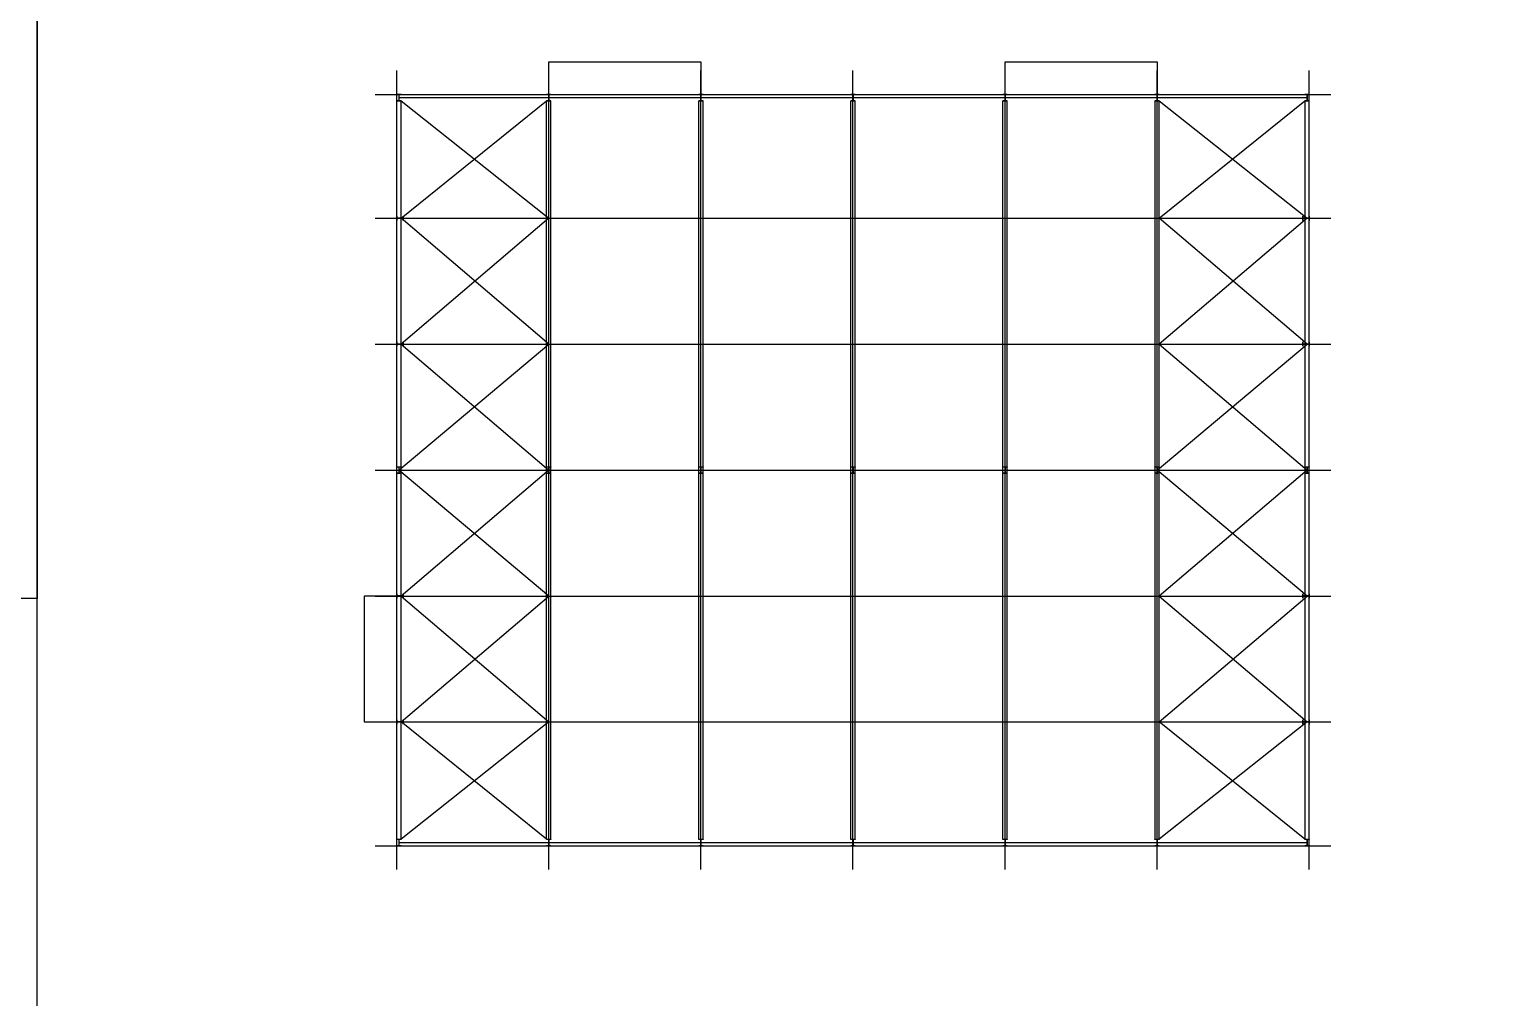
# Model space of a CAD drawing. Extents: x 102162 to 621267, y -39398 to 328893.
# Drawn here: x 220598 to 287605, y 5215 to 49828 of the extents above; entities that cross this region are included whole.
import ezdxf

# ---------------------------------------------------------------- set-up
doc = ezdxf.new("R2010")
doc.units = 0
doc.header["$LTSCALE"] = 1000
doc.header["$MEASUREMENT"] = 0
doc.linetypes.add('DOTE', pattern=[2.42, 2, -0.2, 0.02, -0.2])
doc.layers.add('DOTE', color=1, linetype='Continuous')

msp = doc.modelspace()

# ---------------------------------------------------------------- linework, layer by layer
for p, q in [((244519.4, 46821.1), (244519.4, 48321.1)), ((244519.4, 48321.1), (251519.4, 48321.1)), ((251519.4, 48321.1), (251519.4, 46821.1)), ((265519.4, 46821.1), (265519.4, 48321.1)), ((265519.4, 48321.1), (272519.4, 48321.1)), ((272519.4, 48321.1), (272519.4, 46821.1)), ((237519.4, 23721.1), (236019.4, 23721.1)), ((236019.4, 23721.1), (236019.4, 17921.1)), ((236019.4, 17921.1), (237519.4, 17921.1))]:
    msp.add_line(p, q)
at = {"color": 4}
for p, q in [((237519.4, 46811.1), (237519.4, 46821.1)), ((237519.4, 46821.1), (237619.4, 46821.1)), ((237719.4, 46811.1), (237519.4, 46811.1)), ((237519.4, 46521.1), (237519.4, 46531.1)), ((237519.4, 46531.1), (237719.4, 46531.1)), ((237619.4, 46521.1), (237519.4, 46521.1)), ((237519.4, 12521.1), (237519.4, 46521.1)), ((237619.4, 46821.1), (237719.4, 46821.1)), ((237719.4, 46521.1), (237619.4, 46521.1)), ((237719.4, 46821.1), (237719.4, 46811.1)), ((237719.4, 46531.1), (237719.4, 46521.1)), ((237719.4, 12521.1), (237719.4, 46521.1)), ((244419.4, 46811.1), (244419.4, 46821.1)), ((244419.4, 46821.1), (244519.4, 46821.1)), ((244619.4, 46811.1), (244419.4, 46811.1)), ((244419.4, 46521.1), (244419.4, 46531.1)), ((244419.4, 46531.1), (244619.4, 46531.1)), ((244519.4, 46521.1), (244419.4, 46521.1)), ((244419.4, 12521.1), (244419.4, 46521.1)), ((244519.4, 46821.1), (244619.4, 46821.1)), ((244619.4, 46521.1), (244519.4, 46521.1)), ((244619.4, 46821.1), (244619.4, 46811.1)), ((244619.4, 46531.1), (244619.4, 46521.1)), ((244619.4, 12521.1), (244619.4, 46521.1)), ((251419.4, 46811.1), (251419.4, 46821.1)), ((251419.4, 46821.1), (251519.4, 46821.1)), ((251619.4, 46811.1), (251419.4, 46811.1)), ((251419.4, 46521.1), (251419.4, 46531.1)), ((251419.4, 46531.1), (251619.4, 46531.1)), ((251519.4, 46521.1), (251419.4, 46521.1)), ((251419.4, 12521.1), (251419.4, 46521.1)), ((251519.4, 46821.1), (251619.4, 46821.1)), ((251619.4, 46521.1), (251519.4, 46521.1)), ((251619.4, 46821.1), (251619.4, 46811.1)), ((251619.4, 46531.1), (251619.4, 46521.1)), ((251619.4, 12521.1), (251619.4, 46521.1)), ((258419.4, 46811.1), (258419.4, 46821.1)), ((258419.4, 46821.1), (258519.4, 46821.1)), ((258619.4, 46811.1), (258419.4, 46811.1)), ((258419.4, 46521.1), (258419.4, 46531.1)), ((258419.4, 46531.1), (258619.4, 46531.1)), ((258519.4, 46521.1), (258419.4, 46521.1)), ((258419.4, 12521.1), (258419.4, 46521.1)), ((258519.4, 46821.1), (258619.4, 46821.1)), ((258619.4, 46521.1), (258519.4, 46521.1)), ((258619.4, 46821.1), (258619.4, 46811.1)), ((258619.4, 46531.1), (258619.4, 46521.1)), ((258619.4, 12521.1), (258619.4, 46521.1)), ((265419.4, 46811.1), (265419.4, 46821.1)), ((265419.4, 46821.1), (265519.4, 46821.1)), ((265619.4, 46811.1), (265419.4, 46811.1)), ((265419.4, 46521.1), (265419.4, 46531.1)), ((265419.4, 46531.1), (265619.4, 46531.1)), ((265519.4, 46521.1), (265419.4, 46521.1)), ((265419.4, 12521.1), (265419.4, 46521.1)), ((265519.4, 46821.1), (265619.4, 46821.1)), ((265619.4, 46521.1), (265519.4, 46521.1)), ((265619.4, 46821.1), (265619.4, 46811.1)), ((265619.4, 46531.1), (265619.4, 46521.1)), ((265619.4, 12521.1), (265619.4, 46521.1)), ((272419.4, 46811.1), (272419.4, 46821.1)), ((272419.4, 46821.1), (272519.4, 46821.1)), ((272619.4, 46811.1), (272419.4, 46811.1)), ((272419.4, 46521.1), (272419.4, 46531.1)), ((272419.4, 46531.1), (272619.4, 46531.1)), ((272519.4, 46521.1), (272419.4, 46521.1)), ((272419.4, 46521.1), (272419.4, 12521.1)), ((272519.4, 46821.1), (272619.4, 46821.1)), ((272619.4, 46521.1), (272519.4, 46521.1)), ((272619.4, 46821.1), (272619.4, 46811.1)), ((272619.4, 46531.1), (272619.4, 46521.1)), ((272619.4, 12521.1), (272619.4, 46521.1)), ((279319.4, 46811.1), (279319.4, 46821.1)), ((279319.4, 46821.1), (279419.4, 46821.1)), ((279519.4, 46811.1), (279319.4, 46811.1)), ((279319.4, 46521.1), (279319.4, 46531.1)), ((279319.4, 46531.1), (279519.4, 46531.1)), ((279419.4, 46521.1), (279319.4, 46521.1)), ((279319.4, 46521.1), (279319.4, 12521.1)), ((279419.4, 46821.1), (279519.4, 46821.1)), ((279519.4, 46521.1), (279419.4, 46521.1)), ((279519.4, 46821.1), (279519.4, 46811.1)), ((279519.4, 46531.1), (279519.4, 46521.1)), ((279519.4, 12521.1), (279519.4, 46521.1)), ((237519.4, 41121.1), (237519.4, 41221.1)), ((237519.4, 41221.1), (237529.4, 41221.1)), ((237519.4, 41021.1), (237519.4, 41121.1)), ((237529.4, 41021.1), (237519.4, 41021.1)), ((237529.4, 41221.1), (237529.4, 41021.1)), ((237809.4, 41021.1), (237809.4, 41221.1)), ((237809.4, 41221.1), (237819.4, 41221.1)), ((237819.4, 41021.1), (237809.4, 41021.1)), ((237819.4, 41221.1), (237819.4, 41121.1)), ((237819.4, 41121.1), (237819.4, 41021.1)), ((279219.4, 41121.1), (279219.4, 41221.1)), ((279219.4, 41221.1), (279229.4, 41221.1)), ((279219.4, 41021.1), (279219.4, 41121.1)), ((279229.4, 41021.1), (279219.4, 41021.1)), ((279229.4, 41221.1), (279229.4, 41021.1)), ((279509.4, 41021.1), (279509.4, 41221.1)), ((279509.4, 41221.1), (279519.4, 41221.1)), ((279519.4, 41021.1), (279509.4, 41021.1)), ((279519.4, 41221.1), (279519.4, 41121.1)), ((279519.4, 41121.1), (279519.4, 41021.1)), ((237519.4, 35321.1), (237519.4, 35421.1)), ((237519.4, 35421.1), (237529.4, 35421.1)), ((237519.4, 35221.1), (237519.4, 35321.1)), ((237529.4, 35221.1), (237519.4, 35221.1)), ((237529.4, 35421.1), (237529.4, 35221.1)), ((237809.4, 35221.1), (237809.4, 35421.1)), ((237809.4, 35421.1), (237819.4, 35421.1)), ((237819.4, 35221.1), (237809.4, 35221.1)), ((237819.4, 35421.1), (237819.4, 35321.1)), ((237819.4, 35321.1), (237819.4, 35221.1)), ((279219.4, 35321.1), (279219.4, 35421.1)), ((279219.4, 35421.1), (279229.4, 35421.1)), ((279219.4, 35221.1), (279219.4, 35321.1)), ((279229.4, 35221.1), (279219.4, 35221.1)), ((279229.4, 35421.1), (279229.4, 35221.1)), ((279509.4, 35221.1), (279509.4, 35421.1)), ((279509.4, 35421.1), (279519.4, 35421.1)), ((279519.4, 35221.1), (279509.4, 35221.1)), ((279519.4, 35421.1), (279519.4, 35321.1)), ((279519.4, 35321.1), (279519.4, 35221.1)), ((237519.4, 29661.1), (237519.4, 29671.1)), ((237519.4, 29671.1), (237619.4, 29671.1)), ((237719.4, 29661.1), (237519.4, 29661.1)), ((237619.4, 29671.1), (237719.4, 29671.1)), ((237719.4, 29671.1), (237719.4, 29661.1)), ((244419.4, 29661.1), (244419.4, 29671.1)), ((244419.4, 29671.1), (244519.4, 29671.1)), ((244619.4, 29661.1), (244419.4, 29661.1)), ((244519.4, 29671.1), (244619.4, 29671.1)), ((244619.4, 29671.1), (244619.4, 29661.1)), ((251419.4, 29661.1), (251419.4, 29671.1)), ((251419.4, 29671.1), (251519.4, 29671.1)), ((251619.4, 29661.1), (251419.4, 29661.1)), ((251519.4, 29671.1), (251619.4, 29671.1)), ((251619.4, 29671.1), (251619.4, 29661.1)), ((258419.4, 29661.1), (258419.4, 29671.1)), ((258419.4, 29671.1), (258519.4, 29671.1)), ((258619.4, 29661.1), (258419.4, 29661.1)), ((258519.4, 29671.1), (258619.4, 29671.1)), ((258619.4, 29671.1), (258619.4, 29661.1)), ((265419.4, 29661.1), (265419.4, 29671.1)), ((265419.4, 29671.1), (265519.4, 29671.1)), ((265619.4, 29661.1), (265419.4, 29661.1)), ((265519.4, 29671.1), (265619.4, 29671.1)), ((265619.4, 29671.1), (265619.4, 29661.1)), ((272419.4, 29661.1), (272419.4, 29671.1)), ((272419.4, 29671.1), (272519.4, 29671.1)), ((272619.4, 29661.1), (272419.4, 29661.1)), ((272519.4, 29671.1), (272619.4, 29671.1)), ((272619.4, 29671.1), (272619.4, 29661.1)), ((279319.4, 29661.1), (279319.4, 29671.1)), ((279319.4, 29671.1), (279419.4, 29671.1)), ((279519.4, 29661.1), (279319.4, 29661.1)), ((279419.4, 29671.1), (279519.4, 29671.1)), ((279519.4, 29671.1), (279519.4, 29661.1)), ((237519.4, 29371.1), (237519.4, 29381.1)), ((237519.4, 29381.1), (237719.4, 29381.1)), ((237619.4, 29371.1), (237519.4, 29371.1)), ((237719.4, 29371.1), (237619.4, 29371.1)), ((237719.4, 29381.1), (237719.4, 29371.1)), ((244419.4, 29371.1), (244419.4, 29381.1)), ((244419.4, 29381.1), (244619.4, 29381.1)), ((244519.4, 29371.1), (244419.4, 29371.1)), ((244619.4, 29371.1), (244519.4, 29371.1)), ((244619.4, 29381.1), (244619.4, 29371.1)), ((251419.4, 29371.1), (251419.4, 29381.1)), ((251419.4, 29381.1), (251619.4, 29381.1)), ((251519.4, 29371.1), (251419.4, 29371.1)), ((251619.4, 29371.1), (251519.4, 29371.1)), ((251619.4, 29381.1), (251619.4, 29371.1)), ((258419.4, 29371.1), (258419.4, 29381.1)), ((258419.4, 29381.1), (258619.4, 29381.1)), ((258519.4, 29371.1), (258419.4, 29371.1)), ((258619.4, 29371.1), (258519.4, 29371.1)), ((258619.4, 29381.1), (258619.4, 29371.1)), ((265419.4, 29371.1), (265419.4, 29381.1)), ((265419.4, 29381.1), (265619.4, 29381.1)), ((265519.4, 29371.1), (265419.4, 29371.1)), ((265619.4, 29371.1), (265519.4, 29371.1)), ((265619.4, 29381.1), (265619.4, 29371.1)), ((272419.4, 29371.1), (272419.4, 29381.1)), ((272419.4, 29381.1), (272619.4, 29381.1)), ((272519.4, 29371.1), (272419.4, 29371.1)), ((272619.4, 29371.1), (272519.4, 29371.1)), ((272619.4, 29381.1), (272619.4, 29371.1)), ((279319.4, 29371.1), (279319.4, 29381.1)), ((279319.4, 29381.1), (279519.4, 29381.1)), ((279419.4, 29371.1), (279319.4, 29371.1)), ((279519.4, 29371.1), (279419.4, 29371.1)), ((279519.4, 29381.1), (279519.4, 29371.1)), ((237519.4, 23721.1), (237519.4, 23821.1)), ((237519.4, 23821.1), (237529.4, 23821.1)), ((237519.4, 23621.1), (237519.4, 23721.1)), ((237529.4, 23621.1), (237519.4, 23621.1)), ((237529.4, 23821.1), (237529.4, 23621.1)), ((237809.4, 23621.1), (237809.4, 23821.1)), ((237809.4, 23821.1), (237819.4, 23821.1)), ((237819.4, 23621.1), (237809.4, 23621.1)), ((237819.4, 23821.1), (237819.4, 23721.1)), ((237819.4, 23721.1), (237819.4, 23621.1)), ((279219.4, 23721.1), (279219.4, 23821.1)), ((279219.4, 23821.1), (279229.4, 23821.1)), ((279219.4, 23621.1), (279219.4, 23721.1)), ((279229.4, 23621.1), (279219.4, 23621.1)), ((279229.4, 23821.1), (279229.4, 23621.1)), ((279509.4, 23621.1), (279509.4, 23821.1)), ((279509.4, 23821.1), (279519.4, 23821.1)), ((279519.4, 23621.1), (279509.4, 23621.1)), ((279519.4, 23821.1), (279519.4, 23721.1)), ((279519.4, 23721.1), (279519.4, 23621.1)), ((237519.4, 17921.1), (237519.4, 18021.1)), ((237519.4, 18021.1), (237529.4, 18021.1)), ((237519.4, 17821.1), (237519.4, 17921.1)), ((237529.4, 17821.1), (237519.4, 17821.1)), ((237529.4, 18021.1), (237529.4, 17821.1)), ((237809.4, 17821.1), (237809.4, 18021.1)), ((237809.4, 18021.1), (237819.4, 18021.1)), ((237819.4, 17821.1), (237809.4, 17821.1)), ((237819.4, 18021.1), (237819.4, 17921.1)), ((237819.4, 17921.1), (237819.4, 17821.1)), ((279219.4, 17921.1), (279219.4, 18021.1)), ((279219.4, 18021.1), (279229.4, 18021.1)), ((279219.4, 17821.1), (279219.4, 17921.1)), ((279229.4, 17821.1), (279219.4, 17821.1)), ((279229.4, 18021.1), (279229.4, 17821.1)), ((279509.4, 17821.1), (279509.4, 18021.1)), ((279509.4, 18021.1), (279519.4, 18021.1)), ((279519.4, 17821.1), (279509.4, 17821.1)), ((279519.4, 18021.1), (279519.4, 17921.1)), ((279519.4, 17921.1), (279519.4, 17821.1)), ((237519.4, 12511.1), (237519.4, 12521.1)), ((237519.4, 12521.1), (237619.4, 12521.1)), ((237719.4, 12511.1), (237519.4, 12511.1)), ((237519.4, 12221.1), (237519.4, 12231.1)), ((237519.4, 12231.1), (237719.4, 12231.1)), ((237619.4, 12221.1), (237519.4, 12221.1)), ((237619.4, 12521.1), (237719.4, 12521.1)), ((237719.4, 12221.1), (237619.4, 12221.1)), ((237719.4, 12521.1), (237719.4, 12511.1)), ((237719.4, 12231.1), (237719.4, 12221.1)), ((244419.4, 12511.1), (244419.4, 12521.1)), ((244419.4, 12521.1), (244519.4, 12521.1)), ((244619.4, 12511.1), (244419.4, 12511.1)), ((244419.4, 12221.1), (244419.4, 12231.1)), ((244419.4, 12231.1), (244619.4, 12231.1)), ((244519.4, 12221.1), (244419.4, 12221.1)), ((244519.4, 12521.1), (244619.4, 12521.1)), ((244619.4, 12221.1), (244519.4, 12221.1)), ((244619.4, 12521.1), (244619.4, 12511.1)), ((244619.4, 12231.1), (244619.4, 12221.1)), ((251419.4, 12511.1), (251419.4, 12521.1)), ((251419.4, 12521.1), (251519.4, 12521.1)), ((251619.4, 12511.1), (251419.4, 12511.1)), ((251419.4, 12221.1), (251419.4, 12231.1)), ((251419.4, 12231.1), (251619.4, 12231.1)), ((251519.4, 12221.1), (251419.4, 12221.1)), ((251519.4, 12521.1), (251619.4, 12521.1)), ((251619.4, 12221.1), (251519.4, 12221.1)), ((251619.4, 12521.1), (251619.4, 12511.1)), ((251619.4, 12231.1), (251619.4, 12221.1)), ((258419.4, 12511.1), (258419.4, 12521.1)), ((258419.4, 12521.1), (258519.4, 12521.1)), ((258619.4, 12511.1), (258419.4, 12511.1)), ((258419.4, 12221.1), (258419.4, 12231.1)), ((258419.4, 12231.1), (258619.4, 12231.1)), ((258519.4, 12221.1), (258419.4, 12221.1)), ((258519.4, 12521.1), (258619.4, 12521.1)), ((258619.4, 12221.1), (258519.4, 12221.1)), ((258619.4, 12521.1), (258619.4, 12511.1)), ((258619.4, 12231.1), (258619.4, 12221.1)), ((265419.4, 12511.1), (265419.4, 12521.1)), ((265419.4, 12521.1), (265519.4, 12521.1)), ((265619.4, 12511.1), (265419.4, 12511.1)), ((265419.4, 12221.1), (265419.4, 12231.1)), ((265419.4, 12231.1), (265619.4, 12231.1)), ((265519.4, 12221.1), (265419.4, 12221.1)), ((265519.4, 12521.1), (265619.4, 12521.1)), ((265619.4, 12221.1), (265519.4, 12221.1)), ((265619.4, 12521.1), (265619.4, 12511.1)), ((265619.4, 12231.1), (265619.4, 12221.1)), ((272419.4, 12511.1), (272419.4, 12521.1)), ((272419.4, 12521.1), (272519.4, 12521.1)), ((272619.4, 12511.1), (272419.4, 12511.1)), ((272419.4, 12221.1), (272419.4, 12231.1)), ((272419.4, 12231.1), (272619.4, 12231.1)), ((272519.4, 12221.1), (272419.4, 12221.1)), ((272519.4, 12521.1), (272619.4, 12521.1)), ((272619.4, 12221.1), (272519.4, 12221.1)), ((272619.4, 12521.1), (272619.4, 12511.1)), ((272619.4, 12231.1), (272619.4, 12221.1)), ((279319.4, 12511.1), (279319.4, 12521.1)), ((279319.4, 12521.1), (279419.4, 12521.1)), ((279519.4, 12511.1), (279319.4, 12511.1)), ((279319.4, 12221.1), (279319.4, 12231.1)), ((279319.4, 12231.1), (279519.4, 12231.1)), ((279419.4, 12221.1), (279319.4, 12221.1)), ((279419.4, 12521.1), (279519.4, 12521.1)), ((279519.4, 12221.1), (279419.4, 12221.1)), ((279519.4, 12521.1), (279519.4, 12511.1)), ((279519.4, 12231.1), (279519.4, 12221.1))]:
    msp.add_line(p, q, dxfattribs=at)
at = {"color": 4, "linetype": 'DOTE'}
for p, q in [((237616.4, 46811.1), (237616.4, 46531.1)), ((237622.4, 46811.1), (237622.4, 46531.1)), ((244516.4, 46811.1), (244516.4, 46531.1)), ((244522.4, 46811.1), (244522.4, 46531.1)), ((251516.4, 46811.1), (251516.4, 46531.1)), ((251522.4, 46811.1), (251522.4, 46531.1)), ((258516.4, 46811.1), (258516.4, 46531.1)), ((258522.4, 46811.1), (258522.4, 46531.1)), ((265516.4, 46811.1), (265516.4, 46531.1)), ((265522.4, 46811.1), (265522.4, 46531.1)), ((272516.4, 46811.1), (272516.4, 46531.1)), ((272522.4, 46811.1), (272522.4, 46531.1)), ((279416.4, 46811.1), (279416.4, 46531.1)), ((279422.4, 46811.1), (279422.4, 46531.1)), ((237809.4, 41124.1), (237529.4, 41124.1)), ((237809.4, 41118.1), (237529.4, 41118.1)), ((279509.4, 41124.1), (279229.4, 41124.1)), ((279509.4, 41118.1), (279229.4, 41118.1)), ((237809.4, 35324.1), (237529.4, 35324.1)), ((237809.4, 35318.1), (237529.4, 35318.1)), ((279509.4, 35324.1), (279229.4, 35324.1)), ((279509.4, 35318.1), (279229.4, 35318.1)), ((237616.4, 29661.1), (237616.4, 29381.1)), ((237622.4, 29661.1), (237622.4, 29381.1)), ((244516.4, 29661.1), (244516.4, 29381.1)), ((244522.4, 29661.1), (244522.4, 29381.1)), ((251516.4, 29661.1), (251516.4, 29381.1)), ((251522.4, 29661.1), (251522.4, 29381.1)), ((258516.4, 29661.1), (258516.4, 29381.1)), ((258522.4, 29661.1), (258522.4, 29381.1)), ((265516.4, 29661.1), (265516.4, 29381.1)), ((265522.4, 29661.1), (265522.4, 29381.1)), ((272516.4, 29661.1), (272516.4, 29381.1)), ((272522.4, 29661.1), (272522.4, 29381.1)), ((279416.4, 29661.1), (279416.4, 29381.1)), ((279422.4, 29661.1), (279422.4, 29381.1)), ((237809.4, 23724.1), (237529.4, 23724.1)), ((237809.4, 23718.1), (237529.4, 23718.1)), ((279509.4, 23724.1), (279229.4, 23724.1)), ((279509.4, 23718.1), (279229.4, 23718.1)), ((237809.4, 17924.1), (237529.4, 17924.1)), ((237809.4, 17918.1), (237529.4, 17918.1)), ((279509.4, 17924.1), (279229.4, 17924.1)), ((279509.4, 17918.1), (279229.4, 17918.1)), ((237616.4, 12511.1), (237616.4, 12231.1)), ((237622.4, 12511.1), (237622.4, 12231.1)), ((244516.4, 12511.1), (244516.4, 12231.1)), ((244522.4, 12511.1), (244522.4, 12231.1)), ((251516.4, 12511.1), (251516.4, 12231.1)), ((251522.4, 12511.1), (251522.4, 12231.1)), ((258516.4, 12511.1), (258516.4, 12231.1)), ((258522.4, 12511.1), (258522.4, 12231.1)), ((265516.4, 12511.1), (265516.4, 12231.1)), ((265522.4, 12511.1), (265522.4, 12231.1)), ((272516.4, 12511.1), (272516.4, 12231.1)), ((272522.4, 12511.1), (272522.4, 12231.1)), ((279416.4, 12511.1), (279416.4, 12231.1)), ((279422.4, 12511.1), (279422.4, 12231.1))]:
    msp.add_line(p, q, dxfattribs=at)
at = {"color": 2}
for p, q in [((237622.4, 46671.1), (279416.4, 46671.1)), ((237819.4, 41121.1), (244519.4, 41121.1)), ((272719.4, 41121.1), (279419.4, 41121.1)), ((237719.4, 35321.1), (244519.4, 35321.1)), ((272619.4, 35321.1), (279419.4, 35321.1)), ((237622.4, 29521.1), (279416.4, 29521.1)), ((237719.4, 23721.1), (244519.4, 23721.1)), ((272619.4, 23721.1), (279419.4, 23721.1)), ((237719.4, 17921.1), (244519.4, 17921.1)), ((272619.4, 17921.1), (279419.4, 17921.1)), ((237622.4, 12371.1), (279416.4, 12371.1))]:
    msp.add_line(p, q, dxfattribs=at)
at = {"color": 6}
for p, q in [((237719.4, 46521.1), (244519.4, 41121.1)), ((237719.4, 41121.1), (244419.4, 46521.1)), ((272619.4, 46521.1), (279419.4, 41121.1)), ((272619.4, 41121.1), (279319.4, 46521.1)), ((244519.4, 41121.1), (237719.4, 35321.1)), ((244519.4, 35321.1), (237719.4, 41121.1)), ((279419.4, 41121.1), (272619.4, 35321.1)), ((279419.4, 35321.1), (272619.4, 41121.1)), ((237619.4, 29521.1), (244519.4, 35321.1)), ((237719.4, 35321.1), (244519.4, 29521.1)), ((272519.4, 29521.1), (279419.4, 35321.1)), ((272619.4, 35321.1), (279419.4, 29521.1)), ((244519.4, 23721.1), (237619.4, 29521.1)), ((244519.4, 29521.1), (237719.4, 23721.1)), ((279419.4, 23721.1), (272519.4, 29521.1)), ((279419.4, 29521.1), (272619.4, 23721.1)), ((237719.4, 23721.1), (244519.4, 17921.1)), ((237719.4, 17921.1), (244519.4, 23721.1)), ((272619.4, 23721.1), (279419.4, 17921.1)), ((272619.4, 17921.1), (279419.4, 23721.1)), ((244519.4, 17921.1), (237719.4, 12521.1)), ((244419.4, 12521.1), (237719.4, 17921.1)), ((279419.4, 17921.1), (272619.4, 12521.1)), ((279319.4, 12521.1), (272619.4, 17921.1))]:
    msp.add_line(p, q, dxfattribs=at)
at = {"color": 1, "linetype": 'DOTE'}
for p, q in [((244519.4, 46821.1), (244519.4, 46521.1)), ((251519.4, 46821.1), (251519.4, 46521.1)), ((258519.4, 46821.1), (258519.4, 46521.1)), ((265519.4, 46821.1), (265519.4, 46521.1)), ((272519.4, 46821.1), (272519.4, 46521.1)), ((237619.4, 29671.1), (237619.4, 29371.1)), ((244519.4, 29671.1), (244519.4, 29371.1)), ((251519.4, 29671.1), (251519.4, 29371.1)), ((258519.4, 29671.1), (258519.4, 29371.1)), ((265519.4, 29671.1), (265519.4, 29371.1)), ((272519.4, 29671.1), (272519.4, 29371.1)), ((279419.4, 29671.1), (279419.4, 29371.1)), ((237619.4, 12521.1), (237619.4, 12221.1)), ((244519.4, 12521.1), (244519.4, 12221.1)), ((251519.4, 12521.1), (251519.4, 12221.1)), ((258519.4, 12521.1), (258519.4, 12221.1)), ((265519.4, 12521.1), (265519.4, 12221.1)), ((272519.4, 12521.1), (272519.4, 12221.1)), ((279419.4, 12521.1), (279419.4, 12221.1))]:
    msp.add_line(p, q, dxfattribs=at)
for points in [[(176411.7, 55101.7), (220961.7, 55101.7), (220961.7, 23601.7), (176411.7, 23601.7)], [(220961.7, 55101.7), (295211.7, 55101.7), (295211.7, 2601.7), (220961.7, 2601.7)]]:
    msp.add_lwpolyline(points, close=True)
at = {"layer": 'DOTE'}
for p, q in [((237519.4, 11121.1), (237519.4, 47921.1)), ((244519.4, 11121.1), (244519.4, 47921.1)), ((251519.4, 11121.1), (251519.4, 47921.1)), ((258519.4, 11121.1), (258519.4, 47921.1)), ((265519.4, 11121.1), (265519.4, 47921.1)), ((272519.4, 11121.1), (272519.4, 47921.1)), ((279519.4, 11121.1), (279519.4, 47921.1)), ((236519.4, 46821.1), (280519.4, 46821.1)), ((236519.4, 41121.1), (280519.4, 41121.1)), ((236519.4, 35321.1), (280519.4, 35321.1)), ((236519.4, 29521.1), (280519.4, 29521.1)), ((236519.4, 23721.1), (280519.4, 23721.1)), ((236519.4, 17921.1), (280519.4, 17921.1)), ((236519.4, 12221.1), (280519.4, 12221.1))]:
    msp.add_line(p, q, dxfattribs=at)

doc.saveas('drawing.dxf')
